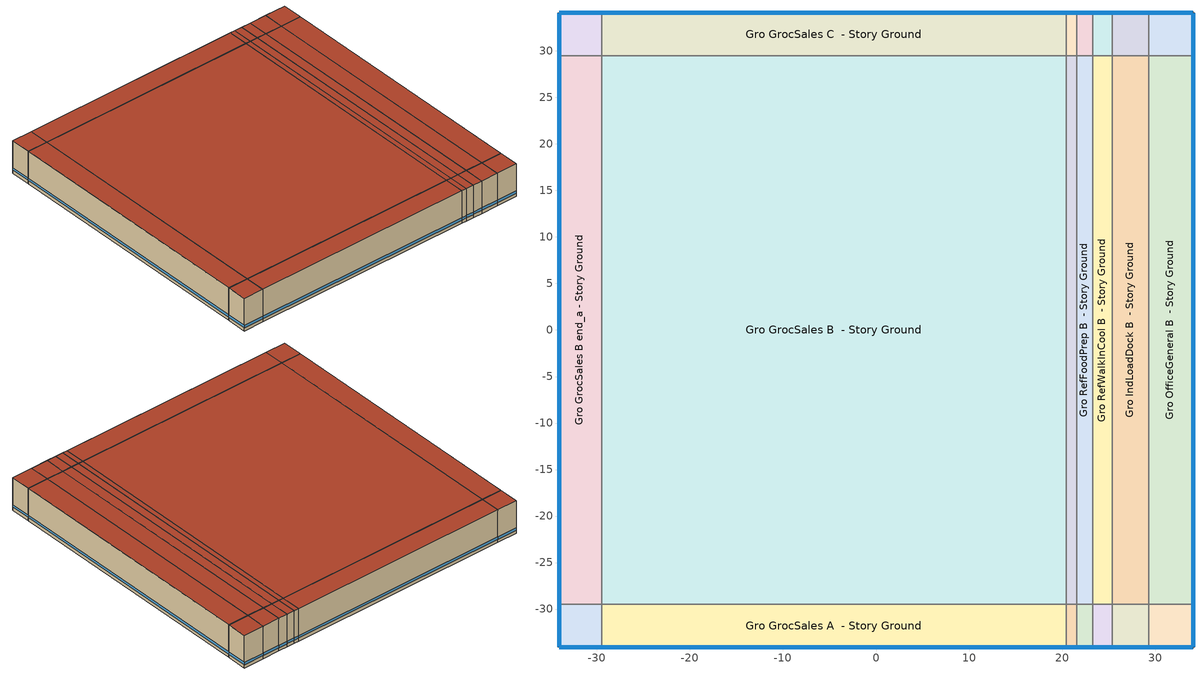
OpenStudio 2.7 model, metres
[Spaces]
Gro GrocSales A end_a - Story Ground
 floor ground: -34.08,-34.08 -34.08,-29.5 -29.5,-29.5 -29.5,-34.08 z0
 wall outside: -34.08,-29.5 -34.08,-34.08 -29.5,-34.08 z0:7.62
 wall to Gro GrocSales B end_a - Story Ground: -29.5,-29.5 -34.08,-29.5 z0:7.62
 wall to Gro GrocSales A  - Story Ground: -29.5,-34.08 -29.5,-29.5 z0:7.62
 window: -34.05,-34.08 -29.53,-34.08 / -34.08,-29.53 -34.08,-34.05 z0.76:1.3
 roof outside: -29.5,-34.08 -29.5,-29.5 -34.08,-29.5 -34.08,-34.08 z7.62
Gro GrocSales B end_a - Story Ground
 floor ground: -34.08,-29.5 -34.08,29.5 -29.5,29.5 -29.5,-29.5 z0
 wall outside: -34.08,29.5 -34.08,-29.5 z0:7.62
 wall to Gro GrocSales C end_a - Story Ground: -29.5,29.5 -34.08,29.5 z0:7.62
 wall to Gro GrocSales B  - Story Ground: -29.5,-29.5 -29.5,29.5 z0:7.62
 window: -34.08,29.48 -34.08,-29.48 z0.76:1.3
 roof outside: -29.5,-29.5 -29.5,29.5 -34.08,29.5 -34.08,-29.5 z7.62
Gro GrocSales C end_a - Story Ground
 floor ground: -34.08,29.5 -34.08,34.08 -29.5,34.08 -29.5,29.5 z0
 wall outside: -29.5,34.08 -34.08,34.08 -34.08,29.5 z0:7.62
 wall to Gro GrocSales C  - Story Ground: -29.5,29.5 -29.5,34.08 z0:7.62
 window: -34.08,34.05 -34.08,29.53 / -29.53,34.08 -34.05,34.08 z0.76:1.3
 roof outside: -29.5,29.5 -29.5,34.08 -34.08,34.08 -34.08,29.5 z7.62
Gro GrocSales A  - Story Ground
 floor ground: -29.5,-34.08 -29.5,-29.5 20.47,-29.5 20.47,-34.08 z0
 wall outside: -29.5,-34.08 20.47,-34.08 z0:7.62
 wall to Gro GrocSales B  - Story Ground: 20.47,-29.5 -29.5,-29.5 z0:7.62
 wall to Gro RefWalkInFreeze A  - Story Ground: 20.47,-34.08 20.47,-29.5 z0:7.62
 window: -29.48,-34.08 20.44,-34.08 z0.76:1.3
 roof outside: 20.47,-34.08 20.47,-29.5 -29.5,-29.5 -29.5,-34.08 z7.62
Gro GrocSales B  - Story Ground
 floor ground: -29.5,-29.5 -29.5,29.5 20.47,29.5 20.47,-29.5 z0
 wall to Gro GrocSales C  - Story Ground: 20.47,29.5 -29.5,29.5 z0:7.62
 wall to Gro RefWalkInFreeze B  - Story Ground: 20.47,-29.5 20.47,29.5 z0:7.62
 roof outside: 20.47,-29.5 20.47,29.5 -29.5,29.5 -29.5,-29.5 z7.62
Gro GrocSales C  - Story Ground
 floor ground: -29.5,29.5 -29.5,34.08 20.47,34.08 20.47,29.5 z0
 wall outside: 20.47,34.08 -29.5,34.08 z0:7.62
 wall to Gro RefWalkInFreeze C  - Story Ground: 20.47,29.5 20.47,34.08 z0:7.62
 window: 20.44,34.08 -29.48,34.08 z0.76:1.3
 roof outside: 20.47,29.5 20.47,34.08 -29.5,34.08 -29.5,29.5 z7.62
Gro RefWalkInFreeze A  - Story Ground
 floor ground: 20.47,-34.08 20.47,-29.5 21.57,-29.5 21.57,-34.08 z0
 wall outside: 20.47,-34.08 21.57,-34.08 z0:7.62
 wall to Gro RefWalkInFreeze B  - Story Ground: 21.57,-29.5 20.47,-29.5 z0:7.62
 wall to Gro RefFoodPrep A  - Story Ground: 21.57,-34.08 21.57,-29.5 z0:7.62
 window: 20.49,-34.08 21.54,-34.08 z0.76:1.32
 roof outside: 21.57,-34.08 21.57,-29.5 20.47,-29.5 20.47,-34.08 z7.62
Gro RefWalkInFreeze B  - Story Ground
 floor ground: 20.47,-29.5 20.47,29.5 21.57,29.5 21.57,-29.5 z0
 wall to Gro RefWalkInFreeze C  - Story Ground: 21.57,29.5 20.47,29.5 z0:7.62
 wall to Gro RefFoodPrep B  - Story Ground: 21.57,-29.5 21.57,29.5 z0:7.62
 roof outside: 21.57,-29.5 21.57,29.5 20.47,29.5 20.47,-29.5 z7.62
Gro RefWalkInFreeze C  - Story Ground
 floor ground: 20.47,29.5 20.47,34.08 21.57,34.08 21.57,29.5 z0
 wall outside: 21.57,34.08 20.47,34.08 z0:7.62
 wall to Gro RefFoodPrep C  - Story Ground: 21.57,29.5 21.57,34.08 z0:7.62
 window: 21.54,34.08 20.49,34.08 z0.76:1.32
 roof outside: 21.57,29.5 21.57,34.08 20.47,34.08 20.47,29.5 z7.62
Gro RefFoodPrep A  - Story Ground
 floor ground: 21.57,-34.08 21.57,-29.5 23.29,-29.5 23.29,-34.08 z0
 wall outside: 21.57,-34.08 23.29,-34.08 z0:7.62
 wall to Gro RefFoodPrep B  - Story Ground: 23.29,-29.5 21.57,-29.5 z0:7.62
 wall to Gro RefWalkInCool A  - Story Ground: 23.29,-34.08 23.29,-29.5 z0:7.62
 window: 21.59,-34.08 23.27,-34.08 z0.76:1.31
 roof outside: 23.29,-34.08 23.29,-29.5 21.57,-29.5 21.57,-34.08 z7.62
Gro RefFoodPrep B  - Story Ground
 floor ground: 21.57,-29.5 21.57,29.5 23.29,29.5 23.29,-29.5 z0
 wall to Gro RefFoodPrep C  - Story Ground: 23.29,29.5 21.57,29.5 z0:7.62
 wall to Gro RefWalkInCool B  - Story Ground: 23.29,-29.5 23.29,29.5 z0:7.62
 roof outside: 23.29,-29.5 23.29,29.5 21.57,29.5 21.57,-29.5 z7.62
Gro RefFoodPrep C  - Story Ground
 floor ground: 21.57,29.5 21.57,34.08 23.29,34.08 23.29,29.5 z0
 wall outside: 23.29,34.08 21.57,34.08 z0:7.62
 wall to Gro RefWalkInCool C  - Story Ground: 23.29,29.5 23.29,34.08 z0:7.62
 window: 23.27,34.08 21.59,34.08 z0.76:1.31
 roof outside: 23.29,29.5 23.29,34.08 21.57,34.08 21.57,29.5 z7.62
Gro RefWalkInCool A  - Story Ground
 floor ground: 23.29,-34.08 23.29,-29.5 25.42,-29.5 25.42,-34.08 z0
 wall outside: 23.29,-34.08 25.42,-34.08 z0:7.62
 wall to Gro RefWalkInCool B  - Story Ground: 25.42,-29.5 23.29,-29.5 z0:7.62
 wall to Gro IndLoadDock A  - Story Ground: 25.42,-34.08 25.42,-29.5 z0:7.62
 window: 23.32,-34.08 25.39,-34.08 z0.76:1.31
 roof outside: 25.42,-34.08 25.42,-29.5 23.29,-29.5 23.29,-34.08 z7.62
Gro RefWalkInCool B  - Story Ground
 floor ground: 23.29,-29.5 23.29,29.5 25.42,29.5 25.42,-29.5 z0
 wall to Gro RefWalkInCool C  - Story Ground: 25.42,29.5 23.29,29.5 z0:7.62
 wall to Gro IndLoadDock B  - Story Ground: 25.42,-29.5 25.42,29.5 z0:7.62
 roof outside: 25.42,-29.5 25.42,29.5 23.29,29.5 23.29,-29.5 z7.62
Gro RefWalkInCool C  - Story Ground
 floor ground: 23.29,29.5 23.29,34.08 25.42,34.08 25.42,29.5 z0
 wall outside: 25.42,34.08 23.29,34.08 z0:7.62
 wall to Gro IndLoadDock C  - Story Ground: 25.42,29.5 25.42,34.08 z0:7.62
 window: 25.39,34.08 23.32,34.08 z0.76:1.31
 roof outside: 25.42,29.5 25.42,34.08 23.29,34.08 23.29,29.5 z7.62
Gro IndLoadDock A  - Story Ground
 floor ground: 25.42,-34.08 25.42,-29.5 29.31,-29.5 29.31,-34.08 z0
 wall outside: 25.42,-34.08 29.31,-34.08 z0:7.62
 wall to Gro IndLoadDock B  - Story Ground: 29.31,-29.5 25.42,-29.5 z0:7.62
 wall to Gro OfficeGeneral A  - Story Ground: 29.31,-34.08 29.31,-29.5 z0:7.62
 window: 25.45,-34.08 29.28,-34.08 z0.76:1.3
 roof outside: 29.31,-34.08 29.31,-29.5 25.42,-29.5 25.42,-34.08 z7.62
Gro IndLoadDock B  - Story Ground
 floor ground: 25.42,-29.5 25.42,29.5 29.31,29.5 29.31,-29.5 z0
 wall to Gro IndLoadDock C  - Story Ground: 29.31,29.5 25.42,29.5 z0:7.62
 wall to Gro OfficeGeneral B  - Story Ground: 29.31,-29.5 29.31,29.5 z0:7.62
 roof outside: 29.31,-29.5 29.31,29.5 25.42,29.5 25.42,-29.5 z7.62
Gro IndLoadDock C  - Story Ground
 floor ground: 25.42,29.5 25.42,34.08 29.31,34.08 29.31,29.5 z0
 wall outside: 29.31,34.08 25.42,34.08 z0:7.62
 wall to Gro OfficeGeneral C  - Story Ground: 29.31,29.5 29.31,34.08 z0:7.62
 window: 29.28,34.08 25.45,34.08 z0.76:1.3
 roof outside: 29.31,29.5 29.31,34.08 25.42,34.08 25.42,29.5 z7.62
Gro OfficeGeneral A  - Story Ground
 floor ground: 29.31,-34.08 29.31,-29.5 34.08,-29.5 34.08,-34.08 z0
 wall outside: 29.31,-34.08 34.08,-34.08 34.08,-29.5 z0:7.62
 wall to Gro OfficeGeneral B  - Story Ground: 34.08,-29.5 29.31,-29.5 z0:7.62
 window: 34.08,-34.05 34.08,-29.53 / 29.33,-34.08 34.05,-34.08 z0.76:1.3
 roof outside: 34.08,-34.08 34.08,-29.5 29.31,-29.5 29.31,-34.08 z7.62
Gro OfficeGeneral B  - Story Ground
 floor ground: 29.31,-29.5 29.31,29.5 34.08,29.5 34.08,-29.5 z0
 wall outside: 34.08,-29.5 34.08,29.5 z0:7.62
 wall to Gro OfficeGeneral C  - Story Ground: 34.08,29.5 29.31,29.5 z0:7.62
 window: 34.08,-29.48 34.08,29.48 z0.76:1.3
 roof outside: 34.08,-29.5 34.08,29.5 29.31,29.5 29.31,-29.5 z7.62
Gro OfficeGeneral C  - Story Ground
 floor ground: 29.31,29.5 29.31,34.08 34.08,34.08 34.08,29.5 z0
 wall outside: 34.08,29.5 34.08,34.08 29.31,34.08 z0:7.62
 window: 34.05,34.08 29.33,34.08 / 34.08,29.53 34.08,34.05 z0.76:1.3
 roof outside: 34.08,29.5 34.08,34.08 29.31,34.08 29.31,29.5 z7.62
[Building]
DEER Pre-1975|Gro
[Site]
Site 1
[ClimateZones]
Climate Zone Institution Name 1=CEC; Climate Zone Document Name 1=California Climate Zone Descriptions; Climate Zone Document Year 1=1995; Climate Zone Value 1=6
[SizingPeriod:DesignDay] Barometric Pressure {Pa}=100977; Sky Clearness=0; Rain Indicator=0; Snow Indicator=0; Day of Month=21; Daylight Saving Time Indicator=0; Humidity Indicating Type=Wetbulb; Dry-Bulb Temperature Range Modifier Type=DefaultMultipliers
Name | Maximum Dry-Bulb Temperature {C} | Daily Dry-Bulb Temperature Range {deltaC} | Humidity Indicating Conditions at Maximum Dry-Bulb | Wind Speed {m/s} | Wind Direction {deg} | Month | Day Type | Solar Model Indicator | ASHRAE Taub | ASHRAE Taud
Houston Bush Intercontinental Ann Htg 99.6% Condns DB | -1.6 | 0 | -1.6 | 2.8 | 0 | 1 | WinterDesignDay | ASHRAEClearSky
Houston Bush Intercontinental Ann Clg .4% Condns DB=>MWB | 36 | 10.1 | 24.8 | 3.5 | 170 | 7 | SummerDesignDay | ASHRAETau | 0.499 | 1.97
[SpaceType] Standards Building Type=Gro
Name | Standards Space Type
Gro GrocSales | GrocSales
Gro RefWalkInCool | RefWalkInCool
Gro OfficeGeneral | OfficeGeneral
Gro RefFoodPrep | RefFoodPrep
Gro RefWalkInFreeze | RefWalkInFreeze
Gro IndLoadDock | IndLoadDock
[BuildingStory]
Story Ground: Nominal Z Coordinate {m}=0; Nominal Floor to Floor Height {m}=7.62
[Space] Building Story=Story Ground
Name | Space Type | Thermal Zone
Gro GrocSales A end_a - Story Ground | Gro GrocSales | Zone Gro GrocSales A end_a - Story Ground
Gro GrocSales B end_a - Story Ground | Gro GrocSales | Zone Gro GrocSales B end_a - Story Ground
Gro GrocSales C end_a - Story Ground | Gro GrocSales | Zone Gro GrocSales C end_a - Story Ground
Gro GrocSales A  - Story Ground | Gro GrocSales | Zone Gro GrocSales A  - Story Ground
Gro GrocSales B  - Story Ground | Gro GrocSales | Zone Gro GrocSales B  - Story Ground
Gro GrocSales C  - Story Ground | Gro GrocSales | Zone Gro GrocSales C  - Story Ground
Gro RefWalkInFreeze A  - Story Ground | Gro RefWalkInFreeze | Zone Gro RefWalkInFreeze A  - Story Ground
Gro RefWalkInFreeze B  - Story Ground | Gro RefWalkInFreeze | Zone Gro RefWalkInFreeze B  - Story Ground
Gro RefWalkInFreeze C  - Story Ground | Gro RefWalkInFreeze | Zone Gro RefWalkInFreeze C  - Story Ground
Gro RefFoodPrep A  - Story Ground | Gro RefFoodPrep | Zone Gro RefFoodPrep A  - Story Ground
Gro RefFoodPrep B  - Story Ground | Gro RefFoodPrep | Zone Gro RefFoodPrep B  - Story Ground
Gro RefFoodPrep C  - Story Ground | Gro RefFoodPrep | Zone Gro RefFoodPrep C  - Story Ground
Gro RefWalkInCool A  - Story Ground | Gro RefWalkInCool | Zone Gro RefWalkInCool A  - Story Ground
Gro RefWalkInCool B  - Story Ground | Gro RefWalkInCool | Zone Gro RefWalkInCool B  - Story Ground
Gro RefWalkInCool C  - Story Ground | Gro RefWalkInCool | Zone Gro RefWalkInCool C  - Story Ground
Gro IndLoadDock A  - Story Ground | Gro IndLoadDock | Zone Gro IndLoadDock A  - Story Ground
Gro IndLoadDock B  - Story Ground | Gro IndLoadDock | Zone Gro IndLoadDock B  - Story Ground
Gro IndLoadDock C  - Story Ground | Gro IndLoadDock | Zone Gro IndLoadDock C  - Story Ground
Gro OfficeGeneral A  - Story Ground | Gro OfficeGeneral | Zone Gro OfficeGeneral A  - Story Ground
Gro OfficeGeneral B  - Story Ground | Gro OfficeGeneral | Zone Gro OfficeGeneral B  - Story Ground
Gro OfficeGeneral C  - Story Ground | Gro OfficeGeneral | Zone Gro OfficeGeneral C  - Story Ground
[ThermalZone] Multiplier=1; Use Ideal Air Loads=No
Zone Gro GrocSales A end_a - Story Ground; Zone Gro GrocSales B end_a - Story Ground; Zone Gro GrocSales C end_a - Story Ground; Zone Gro GrocSales A  - Story Ground; Zone Gro GrocSales B  - Story Ground; Zone Gro GrocSales C  - Story Ground; Zone Gro RefWalkInFreeze A  - Story Ground; Zone Gro RefWalkInFreeze B  - Story Ground; Zone Gro RefWalkInFreeze C  - Story Ground; Zone Gro RefFoodPrep A  - Story Ground; Zone Gro RefFoodPrep B  - Story Ground; Zone Gro RefFoodPrep C  - Story Ground; Zone Gro RefWalkInCool A  - Story Ground; Zone Gro RefWalkInCool B  - Story Ground; Zone Gro RefWalkInCool C  - Story Ground; Zone Gro IndLoadDock A  - Story Ground; Zone Gro IndLoadDock B  - Story Ground; Zone Gro IndLoadDock C  - Story Ground; Zone Gro OfficeGeneral A  - Story Ground; Zone Gro OfficeGeneral B  - Story Ground; Zone Gro OfficeGeneral C  - Story Ground
[Sizing:Zone] Zone Cooling Design Supply Air Temperature Input Method=SupplyAirTemperature; Zone Cooling Design Supply Air Temperature {C}=14; Zone Cooling Design Supply Air Temperature Difference {deltaC}=11.11; Zone Heating Design Supply Air Temperature Input Method=SupplyAirTemperature; Zone Heating Design Supply Air Temperature {C}=40; Zone Heating Design Supply Air Temperature Difference {deltaC}=11.11; Zone Cooling Design Supply Air Humidity Ratio {kg-H2O/kg-air}=0.0085; Zone Heating Design Supply Air Humidity Ratio {kg-H2O/kg-air}=0.008; Cooling Design Air Flow Method=DesignDay; Heating Design Air Flow Method=DesignDay; Account for Dedicated Outdoor Air System=No; Dedicated Outdoor Air System Control Strategy=NeutralSupplyAir; Dedicated Outdoor Air Low Setpoint Temperature for Design {C}=autosize; Dedicated Outdoor Air High Setpoint Temperature for Design {C}=autosize
Zone Gro GrocSales A end_a - Story Ground; Zone Gro GrocSales B end_a - Story Ground; Zone Gro GrocSales C end_a - Story Ground; Zone Gro GrocSales A  - Story Ground; Zone Gro GrocSales B  - Story Ground; Zone Gro GrocSales C  - Story Ground; Zone Gro RefWalkInFreeze A  - Story Ground; Zone Gro RefWalkInFreeze B  - Story Ground; Zone Gro RefWalkInFreeze C  - Story Ground; Zone Gro RefFoodPrep A  - Story Ground; Zone Gro RefFoodPrep B  - Story Ground; Zone Gro RefFoodPrep C  - Story Ground; Zone Gro RefWalkInCool A  - Story Ground; Zone Gro RefWalkInCool B  - Story Ground; Zone Gro RefWalkInCool C  - Story Ground; Zone Gro IndLoadDock A  - Story Ground; Zone Gro IndLoadDock B  - Story Ground; Zone Gro IndLoadDock C  - Story Ground; Zone Gro OfficeGeneral A  - Story Ground; Zone Gro OfficeGeneral B  - Story Ground; Zone Gro OfficeGeneral C  - Story Ground
